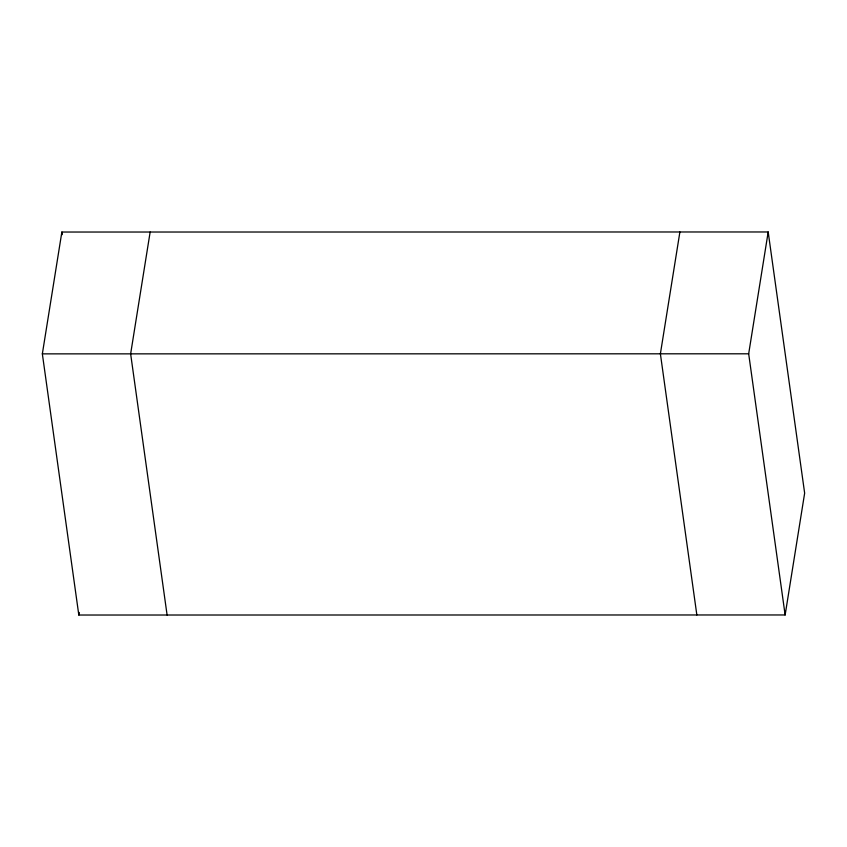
<?xml version="1.0" encoding="UTF-8"?>
<svg xmlns="http://www.w3.org/2000/svg" width="847" height="847" viewBox="0 0 847 847"><rect width="100%" height="100%" fill="white"/><g stroke="black" fill="none" stroke-linecap="round" stroke-linejoin="round"><path stroke-width="1.27" d="M42.35 353.866L61.863 232.036L768.187 231.972L804.65 493.134L785.137 614.964L78.813 615.028L42.35 353.866L748.674 353.802L768.187 231.972M78.813 615.028L79.226 612.445M150.152 232.036L130.639 353.866L167.103 615.028M679.897 231.972L660.385 353.813L696.848 614.964M748.674 353.802L785.137 614.964M61.863 232.036L62.233 234.651"/></g></svg>
